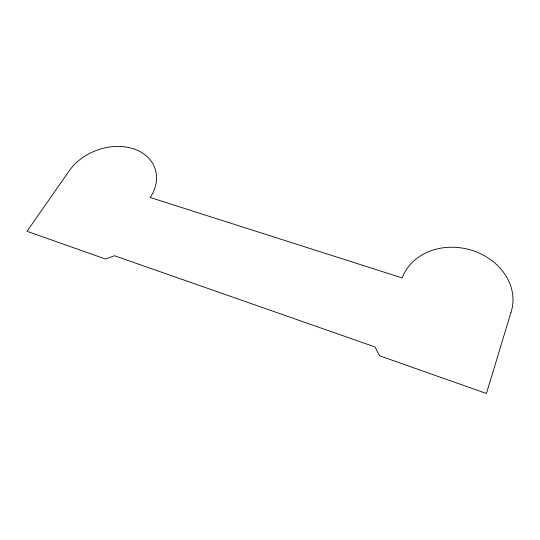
<?xml version="1.0" encoding="UTF-8"?>
<svg xmlns="http://www.w3.org/2000/svg" width="540" height="540" viewBox="0 0 540 540"><rect width="100%" height="100%" fill="white"/><g stroke="black" fill="none" stroke-linecap="round" stroke-linejoin="round"><path stroke-width="0.81" d="M510.914 312.626L486.425 393.485L379.539 355.752L374.929 346.916L114.487 255.724L105.543 259.031L27 231.302L68.762 171.504A48.404 36.686 -20.3 0 1 133.11 148.696A48.404 36.686 -20.3 0 1 150.269 197.519L402.26 277.945A57.078 47.898 14.2 0 1 472.176 250.439A57.078 47.898 14.2 0 1 510.914 312.626"/></g></svg>
